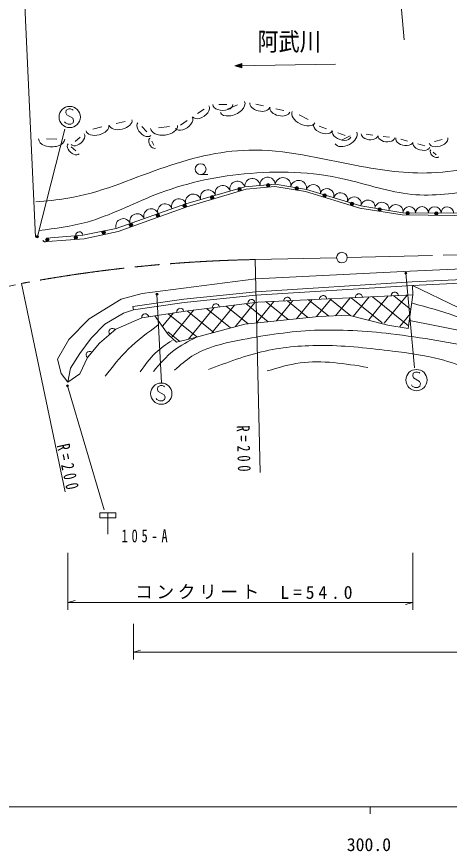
# Model space of a CAD drawing. Units: millimetres, scale not verified. Extents: x 40000 to 680000, y 20000 to 380000.
# Drawn here: x 318208 to 379172, y 198715 to 316343 of the extents above; entities that cross this region are included whole.
import ezdxf
from ezdxf.enums import TextEntityAlignment as Align

# ---------------------------------------------------------------- set-up
doc = ezdxf.new("R2010")
doc.units = ezdxf.units.MM
doc.header["$LTSCALE"] = 1000
doc.linetypes.add('CHAIN', pattern=[18.5, 12, -1.5, 3.5, -1.5])
for name, color, linetype, lineweight in [('M-BGD', 7, 'Continuous', 13), ('M-BMK', 2, 'CHAIN', 13), ('M-BMK-SRVR', 3, 'Continuous', 13), ('M-STR-HTXT', 7, 'Continuous', 13), ('M-STR-STRC', 7, 'Continuous', 13), ('M-TTL-BAND', 7, 'Continuous', 13)]:
    doc.layers.add(name, color=color, linetype=linetype, lineweight=lineweight)
doc.layers.add('M-BGD-HTXT', color=7, linetype='Continuous')
doc.styles.add('ＭＳ ゴシック', font='')
doc.styles.get('ＭＳ ゴシック').set_extended_font_data('MS Gothic')

msp = doc.modelspace()

# ---------------------------------------------------------------- hatches: boundary and pattern name
at = {"layer": 'M-BGD'}
h = msp.add_hatch(dxfattribs=at)
h.set_pattern_fill('USER', color=256, style=0, pattern_type=2)
h.set_pattern_definition([(50.9655, (218418, 416455), (-1553.534, 1259.576), []), (140.9655, (218418, 416455), (-1259.576, -1553.534), [])])
h.paths.add_polyline_path([(337652, 274195), (341992, 274860), (352176, 276104), (374014, 277149), (373366, 272395), (364971, 274260), (360774, 274104), (350359, 273016), (342820, 270995), (340721, 270451)])

# ---------------------------------------------------------------- linework, layer by layer
for p, q in [((320866, 285264), (318235, 342831)), ((363151, 309646), (348927, 309416)), ((346698, 303977), (347833, 303977)), ((347937, 303312), (349303, 303931)), ((351897, 304020), (353006, 303762)), ((343683, 302696), (344611, 303328)), ((354741, 303359), (355850, 303101)), ((357995, 302511), (359259, 301867)), ((332211, 301283), (333487, 301592)), ((341302, 301076), (342231, 301708)), ((328938, 300489), (330214, 300799)), ((335824, 300854), (336546, 300132)), ((338214, 300700), (339730, 300881)), ((360841, 300906), (361872, 300545)), ((363486, 299980), (364517, 299619)), ((322397, 299116), (323867, 299090)), ((326440, 298774), (327162, 299368)), ((337237, 298814), (337546, 298247)), ((363997, 298918), (365209, 299563)), ((367454, 299764), (368382, 299648)), ((369834, 299466), (370762, 299350)), ((372334, 299071), (373279, 298813)), ((377108, 298739), (378165, 299048)), ((325907, 297988), (326526, 297421)), ((374758, 298409), (375703, 298151)), ((376882, 297267), (377320, 296880)), ((344129, 294101), (345129, 294101)), ((322251, 284629), (322550, 284652)), ((374014, 277149), (373974, 278470))]:
    msp.add_line(p, q, dxfattribs=at)
for points in [[(348927, 309416), (349932, 309112), (349922, 309752)], [(349047, 309418), (349891, 309171), (349883, 309691)], [(349167, 309420), (349851, 309231), (349844, 309631)], [(349287, 309422), (349810, 309290), (349805, 309570)], [(349407, 309424), (349769, 309349), (349766, 309509)], [(349567, 309426), (349728, 309409), (349727, 309449)]]:
    msp.add_lwpolyline(points, close=True, dxfattribs=at)
for points in [[(322550, 284652), (327704, 285056), (332499, 286087), (342180, 289538), (350561, 292048), (354575, 292406), (358923, 291689), (366586, 289359), (372547, 288418), (379861, 288328), (396488, 289987), (414802, 291735), (429638, 293389), (432360, 293443), (439511, 292375), (448586, 290881), (459099, 290401), (469559, 290508)], [(332245, 286494), (342055, 289973), (350343, 292378), (354640, 292736), (359040, 291969), (366715, 289667), (372636, 288695), (379799, 288644), (396464, 290281)], [(564197, 287438), (542900, 284351), (517340, 283472), (496930, 283649), (477291, 283992), (434004, 283022), (402960, 281774), (373648, 280458), (351885, 279419), (335886, 277340), (332908, 276509), (328406, 273739), (325567, 270830), (323974, 268059), (324459, 266051), (325427, 264812)], [(322422, 285112), (327538, 285573), (332245, 286494)], [(322251, 284629), (322171, 284623), (322120, 284629), (322058, 284654), (322016, 284681), (321983, 284718), (321948, 284776), (321934, 284825), (321932, 284855)], [(334581, 275501), (341747, 276542), (351886, 277583), (373946, 278969), (389220, 279701), (413303, 280586), (439845, 281395), (458999, 281972), (479901, 282088), (517439, 281473), (530688, 281550), (539309, 282049), (553823, 284200), (564459, 285775)], [(334653, 275007), (341809, 276045), (351927, 277084), (373974, 278470), (389241, 279201), (413320, 280086), (439860, 280895), (459008, 281472), (479898, 281588), (517436, 280973), (530703, 281050), (539360, 281551), (553897, 283705), (564533, 285281)], [(373974, 278470), (380429, 275353), (386146, 272779), (396624, 270983)], [(327119, 266006), (328163, 268294), (329855, 270334), (332192, 272323), (335824, 273915), (341992, 274860), (352176, 276104), (374014, 277149)], [(374014, 277149), (373366, 272395), (370490, 272861), (364971, 274260), (360774, 274104), (350359, 273016), (342820, 270995), (340721, 270451), (339555, 271539), (337652, 274195)], [(334581, 275501), (334653, 275007), (333237, 274562), (330650, 273020), (328710, 271030), (327119, 268891), (325776, 266802), (325427, 264812), (327119, 266006)]]:
    msp.add_lwpolyline(points, dxfattribs=at)
for centre, radius in [((344129, 294861), 760), ((349612, 292025), 250), ((349612, 292025), 150), ((349612, 292025), 50), ((353638, 292574), 250), ((353638, 292574), 150), ((353638, 292574), 50), ((357682, 292147), 250), ((357682, 292147), 150), ((357682, 292147), 50), ((345755, 290869), 250), ((345755, 290869), 150), ((345755, 290869), 50), ((361605, 291135), 250), ((361605, 291135), 150), ((361605, 291135), 50), ((341889, 289700), 250), ((341889, 289700), 150), ((341889, 289700), 50), ((365458, 289963), 250), ((365458, 289963), 150), ((365458, 289963), 50), ((369362, 289174), 250), ((338096, 288347), 250), ((338096, 288347), 150), ((338096, 288347), 50), ((369362, 289174), 150), ((369362, 289174), 50), ((373313, 288659), 250), ((373313, 288659), 150), ((373313, 288659), 50), ((377339, 288609), 250), ((377339, 288609), 150), ((377339, 288609), 50), ((334304, 286995), 250), ((334304, 286995), 150), ((334304, 286995), 50), ((330470, 285906), 250), ((330470, 285906), 150), ((330470, 285906), 50), ((322530, 284902), 250), ((322530, 284902), 150), ((322530, 284902), 50), ((326544, 285216), 250), ((326544, 285216), 150), ((326544, 285216), 50)]:
    msp.add_circle(centre, radius, dxfattribs=at)
for centre, radius, start, end in [((349307, 292077), 1079, 16.17972, 196.17972), ((351417, 292468), 1078, 4.76467, 184.76467), ((353566, 292647), 1078, 4.76467, 184.76467), ((355740, 292544), 1117, 350.10711, 170.10711), ((357940, 292161), 1117, 350.10711, 170.10711), ((345163, 290875), 1079, 16.17972, 196.17972), ((347235, 291476), 1079, 16.17972, 196.17972), ((360000, 291681), 1002, 343.30179, 163.30179), ((361918, 291106), 1002, 343.30179, 163.30179), ((341074, 289625), 1041, 19.52828, 199.52828), ((343091, 290274), 1079, 16.17972, 196.17972), ((363837, 290530), 1002, 343.30179, 163.30179), ((365755, 289954), 1002, 343.30179, 163.30179), ((339112, 288929), 1041, 19.52828, 199.52828), ((367702, 289505), 1000, 350.67815, 170.67815), ((369675, 289181), 1000, 350.67815, 170.67815), ((371649, 288857), 1000, 350.67815, 170.67815), ((373531, 288688), 895, 359.59178, 179.59178), ((375322, 288676), 895, 359.59178, 179.59178), ((377113, 288663), 895, 359.59178, 179.59178), ((378903, 288650), 895, 359.59178, 179.59178), ((335188, 287538), 1041, 19.52828, 199.52828), ((337150, 288234), 1041, 19.52828, 199.52828), ((333226, 286842), 1041, 19.52828, 199.52828), ((327040, 285528), 500, 5.1438, 185.1438), ((351292, 275996), 500, 6.96271, 186.96271), ((356337, 276303), 500, 2.73974, 182.73974), ((361388, 276545), 500, 2.73974, 182.73974), ((366438, 276787), 500, 2.73974, 182.73974), ((371489, 277028), 500, 2.73974, 182.73974), ((346273, 275383), 500, 6.96271, 186.96271), ((336318, 273991), 500, 8.71247, 188.71247), ((341257, 274748), 500, 8.71247, 188.71247), ((331697, 271902), 500, 40.40094, 220.40094), ((328482, 268679), 500, 50.33319, 230.33319)]:
    msp.add_arc(centre, radius, start, end, dxfattribs=at)
for centre, major_axis, start_param, end_param in [((344147, 303012), (-1160, -790), 0, 3.1415927), ((347266, 303977), (-1418, 0), 0, 3.1415927), ((348620, 303622), (-1708, -774), 0, 3.1415927), ((352452, 303891), (1386, -322), 3.1415927, 6.2831853), ((355295, 303230), (1386, -322), 3.1415927, 6.2831853), ((358627, 302189), (1580, -806), 3.1415927, 6.2831853), ((332849, 301438), (1596, 387), 3.1415927, 6.2831853), ((336185, 300493), (-903, 903), 0, 3.1415927), ((341767, 301392), (-1160, -790), 0, 3.1415927), ((361357, 300725), (-1289, 451), 0, 3.1415927), ((329576, 300644), (1596, 387), 3.1415927, 6.2831853), ((338972, 300790), (1894, 226), 3.1415927, 6.2831853), ((364002, 299800), (-1289, 451), 0, 3.1415927), ((364603, 299241), (1515, 806), 3.1415927, 6.2831853), ((323132, 299103), (-1837, 32), 0, 3.1415927), ((326801, 299071), (-903, -741), 0, 3.1415927), ((337391, 298530), (-387, 709), 0, 3.1415927), ((367918, 299706), (-1160, 145), 0, 3.1415927), ((370298, 299408), (-1160, 145), 0, 3.1415927), ((372807, 298942), (-1182, 322), 0, 3.1415927), ((377637, 298894), (-1322, -387), 0, 3.1415927), ((326216, 297704), (-774, 709), 0, 3.1415927), ((375230, 298280), (-1182, 322), 0, 3.1415927), ((377101, 297074), (-548, 484), 0, 3.1415927)]:
    msp.add_ellipse(centre, major_axis=major_axis, ratio=0.6, start_param=start_param, end_param=end_param, dxfattribs=at)
for points, knots in [([(320926, 290268), (322424, 290386), (323922, 290505), (325391, 290747), (329852, 291483), (334038, 293363), (338387, 294893), (342466, 296328), (346687, 297455), (350905, 297525), (355956, 297701), (361023, 296328), (366115, 295372), (369625, 294691), (373144, 294185), (376640, 294336), (380795, 294488), (384910, 295686), (389078, 296170), (392968, 296622), (396904, 296451), (400799, 296728), (405078, 297033), (409308, 297877), (413537, 298722)], [0, 0, 0, 0, 1, 1, 1, 2, 2, 2, 3, 3, 3, 4, 4, 4, 5, 5, 5, 6, 6, 6, 7, 7, 7, 8, 8, 8, 8]), ([(321341, 286202), (323632, 286493), (325924, 286784), (328118, 287398), (331404, 288318), (334474, 289962), (337686, 291225), (341719, 292812), (345977, 293799), (350284, 294176), (354979, 294692), (359767, 294506), (364397, 293458), (367587, 292728), (370693, 291606), (373886, 291306), (376932, 290996), (380053, 291451), (383135, 291944), (387499, 292621), (391786, 293458), (396131, 293937), (400282, 294403), (404484, 294416), (408630, 294974), (413168, 295629), (417641, 296944), (422185, 297207), (426037, 297430), (429939, 296898), (433826, 296809), (435715, 296765), (437601, 296827), (439487, 296888)], [0, 0, 0, 0, 1, 1, 1, 2, 2, 2, 3, 3, 3, 4, 4, 4, 5, 5, 5, 6, 6, 6, 7, 7, 7, 8, 8, 8, 9, 9, 9, 10, 10, 10, 11, 11, 11, 11]), ([(340469, 266544), (341254, 267233), (342038, 267922), (342900, 268476), (344995, 269822), (347549, 270368), (350066, 270844), (353461, 271485), (356789, 271997), (360161, 272152), (363769, 272266), (367372, 272085), (370942, 271654), (375275, 271135), (379551, 270363), (383841, 269536), (386469, 269121), (389056, 268825), (391890, 268352), (393280, 268111), (394731, 267827), (395879, 268352), (396662, 268693), (397316, 269389), (397935, 270097), (398593, 270848), (399206, 271614), (399991, 272091), (401052, 272764), (402447, 272854), (403793, 272963), (406088, 273176), (408253, 273442), (410460, 273524), (413350, 273539), (416242, 273324), (419095, 273649), (421876, 273966), (424614, 274845), (427383, 275083), (431208, 275410), (435082, 274600), (438974, 274210), (442458, 273862), (445956, 273850), (449380, 274335), (452336, 274754), (455238, 275541), (458139, 276329)], [0, 0, 0, 0, 1, 1, 1, 2, 2, 2, 3, 3, 3, 4, 4, 4, 5, 5, 5, 6, 6, 6, 7, 7, 7, 8, 8, 8, 9, 9, 9, 10, 10, 10, 11, 11, 11, 12, 12, 12, 13, 13, 13, 14, 14, 14, 15, 15, 15, 16, 16, 16, 16]), ([(373997, 275954), (376017, 275410), (378038, 274866), (380041, 274147), (381765, 273529), (383476, 272781), (385276, 272714), (385545, 272704), (385815, 272709), (386086, 272714)], [0, 0, 0, 0, 1, 1, 1, 2, 2, 2, 3, 3, 3, 3]), ([(330686, 265671), (331715, 266991), (332744, 268311), (333926, 269472), (335217, 270740), (336690, 271820), (338164, 272900)], [0, 0, 0, 0, 1, 1, 1, 2, 2, 2, 2]), ([(373560, 273524), (375464, 273160), (377368, 272796), (379231, 272402), (381772, 271865), (384236, 271272), (386958, 270844), (388121, 270662), (389331, 270510), (390324, 270969), (390721, 271153), (391083, 271435), (391445, 271717)], [0, 0, 0, 0, 1, 1, 1, 2, 2, 2, 3, 3, 3, 4, 4, 4, 4]), ([(335609, 266294), (336266, 267218), (336923, 268141), (337727, 268912), (338440, 269594), (339268, 270156), (340095, 270719)], [0, 0, 0, 0, 1, 1, 1, 2, 2, 2, 2]), ([(337478, 266357), (338375, 267408), (339272, 268459), (340345, 269286), (341310, 270030), (342416, 270592), (343523, 271155)], [0, 0, 0, 0, 1, 1, 1, 2, 2, 2, 2]), ([(345219, 266607), (347854, 267608), (350490, 268609), (353226, 269216), (355918, 269813), (358707, 270028), (361475, 270004), (364728, 269976), (367951, 269618), (371181, 269216), (373426, 268937), (375675, 268637), (377853, 268064), (379310, 267680), (380735, 267174), (382160, 266669)], [0, 0, 0, 0, 1, 1, 1, 2, 2, 2, 3, 3, 3, 4, 4, 4, 5, 5, 5, 5]), ([(353522, 266419), (355053, 266872), (356583, 267325), (358134, 267541), (361256, 267975), (364462, 267447), (367668, 266918)], [0, 0, 0, 0, 1, 1, 1, 2, 2, 2, 2])]:
    msp.add_open_spline(points, degree=3, knots=knots, dxfattribs=at)
at = {"layer": 'M-BMK'}
for p, q in [((364787, 282410), (462948, 284644)), ((363287, 282376), (351825, 282115)), ((270059, 268511), (318876, 278744))]:
    msp.add_line(p, q, dxfattribs=at)
msp.add_arc((355638, 82152), 200000, 91.09234, 100.59188, dxfattribs=at)
at = {"layer": 'M-BMK-SRVR'}
msp.add_line((372802, 313100), (372094, 321069), dxfattribs=at)
msp.add_circle((364037, 282393), 750, dxfattribs=at)
at = {"layer": 'M-STR-HTXT'}
for p, q in [((352508, 252123), (351825, 282115)), ((318876, 278744), (325031, 249382)), ((325428, 240766), (325428, 232766)), ((374015, 232767), (374015, 240767)), ((325428, 233766), (326428, 234046)), ((325428, 233766), (374015, 233767)), ((374015, 233767), (373015, 233487)), ((334653, 230766), (334653, 225766)), ((334653, 226766), (335653, 227046)), ((334653, 226766), (564534, 226770))]:
    msp.add_line(p, q, dxfattribs=at)
at = {"layer": 'M-STR-STRC'}
for p, q in [((325012, 300494), (321128, 285345)), ((374271, 266839), (373051, 280190)), ((337973, 277231), (338603, 264723)), ((325362, 264326), (330544, 246827)), ((331041, 246417), (331042, 243417))]:
    msp.add_line(p, q, dxfattribs=at)
for points in [[(326159, 303164), (326039, 303284), (325799, 303344), (325559, 303344), (325199, 303164), (325139, 302804), (325259, 302504), (326099, 302024), (326219, 301724), (326159, 301364), (325859, 301184), (325439, 301184), (325079, 301364), (324959, 301544)], [(375029, 266086), (374909, 266206), (374669, 266266), (374429, 266266), (374069, 266086), (374009, 265726), (374129, 265426), (374969, 264946), (375089, 264646), (375029, 264286), (374729, 264106), (374309, 264106), (373949, 264286), (373829, 264466)], [(339059, 264171), (338939, 264291), (338699, 264351), (338459, 264351), (338099, 264171), (338039, 263811), (338159, 263511), (338999, 263031), (339119, 262731), (339059, 262371), (338759, 262191), (338339, 262191), (337979, 262371), (337859, 262551)]]:
    msp.add_lwpolyline(points, dxfattribs=at)
msp.add_lwpolyline([(329901, 246417), (332181, 246418), (332181, 245698), (329901, 245697)], close=True, dxfattribs=at)
for centre, radius in [((325679, 302204), 1500), ((321128, 285345), 150), ((321128, 285345), 90), ((321128, 285345), 30), ((373051, 280190), 150), ((373051, 280190), 90), ((373051, 280190), 30), ((337973, 277231), 150), ((337973, 277231), 90), ((337973, 277231), 30), ((374549, 265126), 1500), ((338579, 263211), 1500), ((325362, 264326), 150), ((325362, 264326), 90), ((325362, 264326), 30)]:
    msp.add_circle(centre, radius, dxfattribs=at)
at = {"layer": 'M-TTL-BAND'}
for p, q in [((40000, 205000), (579000, 205000)), ((368000, 205000), (368000, 204000))]:
    msp.add_line(p, q, dxfattribs=at)

# ---------------------------------------------------------------- texts
at = {"layer": 'M-BGD-HTXT', "style": 'ＭＳ ゴシック', "width": 0.85}
msp.add_text('阿武川', height=2566, rotation=0.001, dxfattribs=at).set_placement((352139, 310792), align=Align.BOTTOM_LEFT)
at = {"layer": 'M-STR-HTXT', "char_height": 1833, "attachment_point": 7, "style": 'ＭＳ ゴシック'}
for s, insert, rotation in [('\\T1.61;\\W0.7;R=200', (349166, 258702), 271.801), ('\\T1.61;\\W0.7;R=200', (323826, 255914), 282.201), ('\\T1.2;コンクリート', (334897, 234266), 0.001), ('\\T1.43;L=54.0', (355369, 234266), 0.001)]:
    msp.add_mtext(s, dxfattribs=dict(at, insert=insert, rotation=rotation))
at = {"layer": 'M-STR-STRC', "insert": (332988, 242233), "char_height": 1833, "attachment_point": 7, "rotation": 0.001, "style": 'ＭＳ ゴシック'}
msp.add_mtext('\\T1.61;\\W0.7;105-A', dxfattribs=at)
at = {"layer": 'M-TTL-BAND', "style": 'ＭＳ ゴシック'}
msp.add_text('300.0', height=1833, dxfattribs=at).set_placement((367844, 198195), align=Align.BOTTOM_CENTER)

doc.saveas('drawing.dxf')
